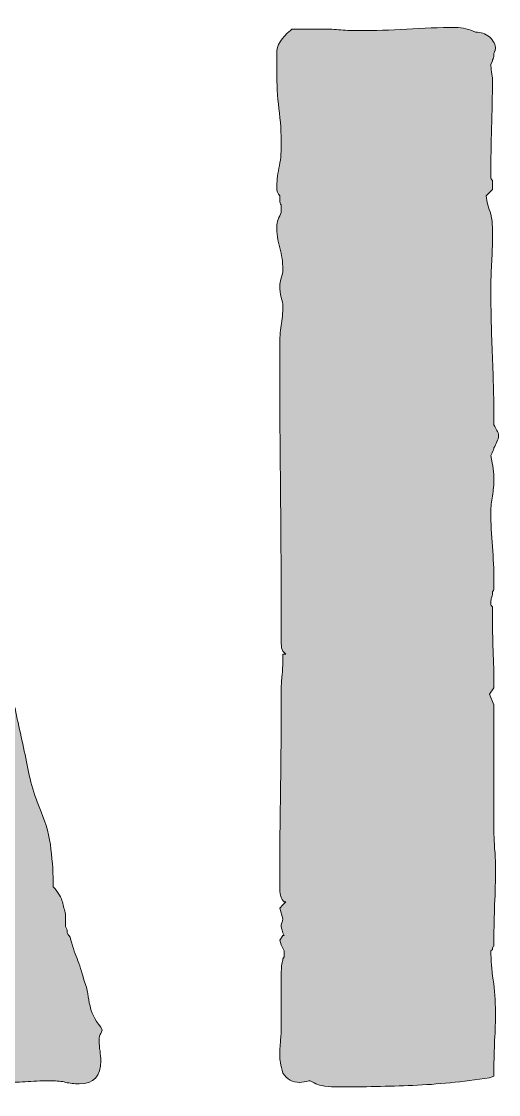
# Model space of a CAD drawing. Header units: inches. Extents: x 173 to 909, y -1034 to -46.
# Drawn here: x 419.1 to 491.1, y -1033.7 to -871.7 of the extents above; entities that cross this region are included whole.
import ezdxf

# ---------------------------------------------------------------- set-up
doc = ezdxf.new("R2010")
doc.units = ezdxf.units.IN
doc.header["$MEASUREMENT"] = 0
doc.layers.add('Layer 1', color=7, linetype='Continuous')

# ---------------------------------------------------------------- blocks, each defined once
blk = doc.blocks.new('block 3')
at = {"layer": 'Layer 1', "true_color": 0xff3c95}
h = blk.add_hatch(color=230, dxfattribs=at)
h.dxf.hatch_style = 2
edge = h.paths.add_edge_path()
edge.add_spline(control_points=[(293.58, -1028.85), (293.58, -1028.85), (294.28, -1028.15), (294.28, -1028.15), (294.74, -1028.15), (295.2, -1027.77), (295.66, -1027), (295.97, -1026.69), (296.27, -1026.54), (296.58, -1026.54), (296.58, -1026.54), (296.58, -1026.31), (296.58, -1026.31), (296.58, -1026.31), (296.58, -1026.08), (296.58, -1026.08), (296.58, -1025.77), (296.62, -1025.58), (296.7, -1025.5), (296.77, -1025.43), (296.81, -1025.23), (296.81, -1024.92), (296.81, -1024.46), (296.85, -1024.08), (296.93, -1023.77), (297, -1023.46), (297.04, -1023.23), (297.04, -1023.08), (297.51, -1021.08), (298, -1019.08), (298.54, -1017.08), (299.08, -1015.08), (299.58, -1013.16), (300.04, -1011.31), (300.35, -1010.55), (300.62, -1009.85), (300.85, -1009.24), (301.08, -1008.63), (301.27, -1007.93), (301.43, -1007.16), (301.73, -1006.39), (302, -1005.78), (302.24, -1005.32), (302.47, -1004.85), (302.66, -1004.24), (302.81, -1003.47), (303.58, -1000.09), (304.43, -996.78), (305.35, -993.55), (306.27, -990.32), (307.19, -987.17), (308.12, -984.09), (308.42, -982.86), (308.73, -981.67), (309.04, -980.51), (309.35, -979.36), (309.65, -978.17), (309.96, -976.94), (309.96, -976.94), (313.42, -966.79), (313.42, -966.79), (314.65, -962.33), (315.85, -957.95), (317, -953.64), (318.15, -949.33), (319.42, -945.03), (320.81, -940.72), (321.42, -939.03), (321.84, -937.41), (322.08, -935.87), (322.31, -934.34), (322.65, -932.8), (323.11, -931.26), (324.19, -928.65), (325.03, -925.8), (325.65, -922.72), (326.11, -921.19), (326.53, -919.73), (326.92, -918.34), (327.3, -916.96), (327.73, -915.73), (328.19, -914.65), (328.49, -914.04), (328.65, -913.58), (328.65, -913.27), (328.96, -912.96), (329.11, -912.65), (329.11, -912.34), (329.11, -912.04), (329.19, -911.73), (329.34, -911.42), (329.34, -909.88), (329.65, -908.5), (330.27, -907.27), (330.73, -906.81), (330.96, -906.27), (330.96, -905.65), (330.96, -904.58), (331.03, -903.81), (331.19, -903.35), (331.8, -900.73), (332.53, -898.23), (333.38, -895.85), (334.22, -893.47), (335.03, -890.97), (335.8, -888.35), (336.41, -886.2), (336.95, -884.12), (337.42, -882.12), (337.88, -880.12), (338.34, -878.2), (338.8, -876.35), (339.41, -874.66), (340.11, -873.66), (340.88, -873.35), (341.18, -873.2), (341.72, -873.12), (342.49, -873.12), (342.64, -872.97), (343.18, -872.89), (344.11, -872.89), (346.26, -872.74), (348.41, -872.51), (350.57, -872.2), (352.72, -871.89), (354.87, -871.74), (357.03, -871.74), (357.03, -871.74), (372.48, -871.74), (372.48, -871.74), (376.33, -871.74), (380.1, -871.97), (383.79, -872.43), (385.02, -872.59), (386.17, -872.63), (387.25, -872.55), (388.32, -872.47), (389.47, -872.43), (390.71, -872.43), (390.71, -872.43), (391.4, -872.43), (391.4, -872.43), (391.4, -872.43), (391.63, -873.35), (391.63, -873.35), (392.09, -874.89), (392.71, -876.58), (393.48, -878.43), (393.78, -879.35), (394.01, -880.31), (394.17, -881.31), (394.32, -882.32), (394.4, -883.2), (394.4, -883.97), (394.86, -886.73), (395.55, -889.43), (396.48, -892.04), (397.24, -893.89), (397.9, -895.73), (398.44, -897.58), (398.97, -899.42), (399.4, -901.42), (399.71, -903.58), (400.47, -907.58), (401.44, -911.58), (402.59, -915.57), (403.74, -919.57), (404.78, -923.57), (405.7, -927.57), (405.7, -927.57), (405.94, -928.49), (405.94, -928.49), (405.94, -928.49), (405.24, -928.72), (405.24, -928.72), (405.24, -928.72), (406.4, -929.41), (406.4, -929.41), (406.4, -929.41), (406.4, -929.88), (406.4, -929.88), (406.7, -930.95), (406.89, -931.95), (406.97, -932.88), (407.05, -933.8), (407.16, -934.8), (407.32, -935.87), (407.63, -937.11), (407.86, -938.18), (408.01, -939.1), (408.16, -940.03), (408.39, -940.95), (408.7, -941.87), (408.7, -941.87), (409.16, -942.56), (409.16, -942.56), (409.32, -943.03), (409.66, -944.22), (410.2, -946.14), (410.74, -948.07), (411.32, -950.14), (411.93, -952.37), (412.55, -954.6), (413.12, -956.64), (413.66, -958.48), (414.2, -960.33), (414.47, -961.41), (414.47, -961.71), (414.47, -963.25), (414.93, -964.48), (415.86, -965.4), (415.86, -965.4), (416.32, -965.64), (416.32, -965.64), (416.32, -965.64), (416.32, -966.1), (416.32, -966.1), (416.78, -968.86), (417.32, -971.63), (417.93, -974.4), (418.54, -977.17), (419.16, -980.02), (419.78, -982.94), (420.24, -985.71), (421.01, -988.4), (422.08, -991.01), (422.85, -992.86), (423.35, -994.74), (423.58, -996.66), (423.81, -998.59), (423.93, -1000.47), (423.93, -1002.32), (424.7, -1003.24), (425.16, -1004.01), (425.31, -1004.62), (425.46, -1005.24), (425.62, -1005.86), (425.78, -1006.47), (425.78, -1006.47), (425.78, -1008.31), (425.78, -1008.31), (425.93, -1008.63), (426.01, -1008.89), (426.01, -1009.12), (426.01, -1009.35), (426.16, -1009.62), (426.47, -1009.93), (426.77, -1011.16), (427.12, -1012.24), (427.51, -1013.16), (427.89, -1014.08), (428.23, -1015.16), (428.54, -1016.39), (428.85, -1017.16), (429.04, -1017.85), (429.12, -1018.46), (429.2, -1019.08), (429.31, -1019.7), (429.47, -1020.31), (429.62, -1021.23), (430.16, -1022.31), (431.08, -1023.54), (431.08, -1023.54), (431.31, -1024), (431.31, -1024), (431.31, -1024), (431.08, -1024.46), (431.08, -1024.46), (430.93, -1024.62), (430.85, -1025), (430.85, -1025.62), (430.85, -1026.08), (430.89, -1026.58), (430.97, -1027.12), (431.04, -1027.66), (431.08, -1028.15), (431.08, -1028.62), (431.08, -1030.92), (430, -1032.08), (427.85, -1032.08), (427.08, -1032.08), (426.39, -1032), (425.78, -1031.85), (425.16, -1031.69), (424.47, -1031.62), (423.7, -1031.62), (422.47, -1031.62), (421.28, -1031.65), (420.12, -1031.73), (418.97, -1031.81), (417.85, -1031.85), (416.78, -1031.85), (416.78, -1031.85), (411.01, -1031.85), (411.01, -1031.85), (410.09, -1031.85), (409.13, -1031.85), (408.13, -1031.85), (407.13, -1031.85), (406.24, -1032), (405.47, -1032.31), (405.47, -1032.31), (404.55, -1032.31), (404.55, -1032.31), (404.4, -1032.46), (404.16, -1032.54), (403.86, -1032.54), (401.09, -1032.54), (399.32, -1031.23), (398.55, -1028.62), (397.93, -1026.46), (397.48, -1024.39), (397.17, -1022.39), (396.86, -1020.39), (396.4, -1018.31), (395.78, -1016.16), (394.71, -1012.16), (393.59, -1008.24), (392.44, -1004.39), (391.29, -1000.55), (390.32, -996.55), (389.56, -992.4), (388.78, -992.24), (388.06, -992.17), (387.36, -992.17), (386.67, -992.17), (385.94, -992.17), (385.17, -992.17), (384.4, -992.32), (383.52, -992.4), (382.52, -992.4), (381.52, -992.4), (380.56, -992.4), (379.64, -992.4), (375.17, -992.4), (370.67, -992.32), (366.14, -992.17), (361.6, -992.01), (357.1, -991.94), (352.64, -991.94), (352.64, -991.94), (339.49, -991.94), (339.49, -991.94), (339.03, -993.17), (338.14, -995.86), (336.84, -1000.01), (335.53, -1004.16), (334.19, -1008.47), (332.8, -1012.93), (331.42, -1017.39), (330.22, -1021.46), (329.23, -1025.16), (328.22, -1028.85), (327.73, -1030.85), (327.73, -1031.15), (327.73, -1031.15), (327.73, -1031.85), (327.73, -1031.85), (327.73, -1031.85), (327.03, -1032.08), (327.03, -1032.08), (325.8, -1032.69), (324.57, -1033.08), (323.34, -1033.23), (322.11, -1033.38), (320.88, -1033.46), (319.65, -1033.46), (318.42, -1033.46), (317.19, -1033.42), (315.96, -1033.35), (314.73, -1033.27), (313.5, -1033.23), (312.27, -1033.23), (310.27, -1033.23), (308.27, -1033.31), (306.27, -1033.46), (304.27, -1033.61), (302.19, -1033.69), (300.04, -1033.69), (298.5, -1033.69), (297.35, -1033.23), (296.58, -1032.31), (296.27, -1032), (296.04, -1031.77), (295.89, -1031.62), (295.74, -1031.46), (295.58, -1031.31), (295.43, -1031.15), (294.81, -1030.54), (294.43, -1030.08), (294.28, -1029.77), (294.28, -1029.77), (293.58, -1028.85), (293.58, -1028.85)], knot_values=[0, 0, 0, 0, 1, 1, 1, 2, 2, 2, 3, 3, 3, 4, 4, 4, 5, 5, 5, 6, 6, 6, 7, 7, 7, 8, 8, 8, 9, 9, 9, 10, 10, 10, 11, 11, 11, 12, 12, 12, 13, 13, 13, 14, 14, 14, 15, 15, 15, 16, 16, 16, 17, 17, 17, 18, 18, 18, 19, 19, 19, 20, 20, 20, 21, 21, 21, 22, 22, 22, 23, 23, 23, 24, 24, 24, 25, 25, 25, 26, 26, 26, 27, 27, 27, 28, 28, 28, 29, 29, 29, 30, 30, 30, 31, 31, 31, 32, 32, 32, 33, 33, 33, 34, 34, 34, 35, 35, 35, 36, 36, 36, 37, 37, 37, 38, 38, 38, 39, 39, 39, 40, 40, 40, 41, 41, 41, 42, 42, 42, 43, 43, 43, 44, 44, 44, 45, 45, 45, 46, 46, 46, 47, 47, 47, 48, 48, 48, 49, 49, 49, 50, 50, 50, 51, 51, 51, 52, 52, 52, 53, 53, 53, 54, 54, 54, 55, 55, 55, 56, 56, 56, 57, 57, 57, 58, 58, 58, 59, 59, 59, 60, 60, 60, 61, 61, 61, 62, 62, 62, 63, 63, 63, 64, 64, 64, 65, 65, 65, 66, 66, 66, 67, 67, 67, 68, 68, 68, 69, 69, 69, 70, 70, 70, 71, 71, 71, 72, 72, 72, 73, 73, 73, 74, 74, 74, 75, 75, 75, 76, 76, 76, 77, 77, 77, 78, 78, 78, 79, 79, 79, 80, 80, 80, 81, 81, 81, 82, 82, 82, 83, 83, 83, 84, 84, 84, 85, 85, 85, 86, 86, 86, 87, 87, 87, 88, 88, 88, 89, 89, 89, 90, 90, 90, 91, 91, 91, 92, 92, 92, 93, 93, 93, 94, 94, 94, 95, 95, 95, 96, 96, 96, 97, 97, 97, 98, 98, 98, 99, 99, 99, 100, 100, 100, 101, 101, 101, 102, 102, 102, 103, 103, 103, 104, 104, 104, 105, 105, 105, 106, 106, 106, 107, 107, 107, 108, 108, 108, 109, 109, 109, 110, 110, 110, 111, 111, 111, 112, 112, 112, 113, 113, 113, 114, 114, 114, 115, 115, 115, 116, 116, 116, 117, 117, 117, 118, 118, 118, 119, 119, 119, 120, 120, 120, 121, 121, 121, 122, 122, 122, 123, 123, 123, 124, 124, 124, 125, 125, 125, 126, 126, 126, 127, 127, 127, 128, 128, 128, 129, 129, 129, 130, 130, 130, 131, 131, 131, 131], degree=3, periodic=1)
edge = h.paths.add_edge_path()
edge.add_spline(control_points=[(363.72, -903.11), (363.72, -903.11), (363.72, -904.04), (363.72, -904.04), (363.72, -905.42), (363.33, -907.23), (362.56, -909.46), (361.79, -911.69), (361.25, -913.42), (360.95, -914.65), (360.33, -916.34), (359.87, -918.07), (359.56, -919.84), (359.25, -921.61), (358.79, -923.34), (358.18, -925.03), (357.72, -926.26), (357.29, -927.42), (356.91, -928.49), (356.52, -929.57), (356.18, -930.72), (355.87, -931.95), (355.56, -933.03), (355.33, -934.07), (355.18, -935.07), (355.03, -936.07), (354.95, -937.18), (354.95, -938.41), (354.95, -938.87), (354.72, -939.33), (354.26, -939.8), (353.95, -940.41), (353.68, -940.92), (353.45, -941.3), (353.22, -941.68), (353.03, -942.1), (352.87, -942.56), (352.87, -943.18), (352.79, -943.64), (352.64, -943.95), (352.64, -944.41), (352.49, -945.1), (352.18, -946.03), (351.87, -946.49), (351.64, -947.03), (351.49, -947.64), (351.33, -948.26), (351.18, -948.87), (351.03, -949.49), (350.87, -949.95), (350.76, -950.49), (350.68, -951.1), (350.6, -951.72), (350.41, -952.41), (350.11, -953.18), (349.79, -954.56), (349.53, -955.91), (349.3, -957.21), (349.07, -958.52), (348.64, -959.72), (348.03, -960.79), (347.87, -961.1), (347.68, -961.41), (347.45, -961.71), (347.22, -962.02), (347.03, -962.33), (346.87, -962.63), (346.72, -963.1), (346.64, -963.64), (346.64, -964.25), (346.64, -964.25), (346.64, -965.64), (346.64, -965.64), (346.64, -965.64), (346.64, -966.33), (346.64, -966.33), (346.64, -966.48), (346.6, -966.64), (346.53, -966.79), (346.45, -966.94), (346.41, -967.1), (346.41, -967.25), (345.95, -967.87), (345.72, -968.48), (345.72, -969.1), (345.41, -969.56), (345.22, -969.98), (345.14, -970.36), (345.07, -970.75), (344.87, -971.17), (344.57, -971.63), (345.64, -971.79), (346.72, -971.9), (347.8, -971.98), (348.87, -972.06), (350.03, -972.1), (351.26, -972.1), (352.95, -972.1), (354.64, -972.06), (356.33, -971.98), (358.02, -971.9), (359.71, -971.86), (361.41, -971.86), (363.1, -971.71), (364.75, -971.63), (366.37, -971.63), (367.99, -971.63), (369.4, -971.63), (370.64, -971.63), (371.71, -971.79), (372.67, -971.9), (373.52, -971.98), (374.36, -972.06), (375.17, -972.25), (375.94, -972.55), (376.56, -972.25), (377.13, -972.1), (377.67, -972.1), (378.21, -972.1), (378.79, -972.02), (379.4, -971.86), (380.02, -971.86), (380.56, -971.9), (381.02, -971.98), (381.48, -972.06), (382.09, -972.1), (382.86, -972.1), (382.86, -972.1), (384.02, -972.1), (384.02, -972.1), (381.56, -959.64), (378.6, -947.41), (375.14, -935.41), (371.68, -923.42), (368.48, -911.27), (365.56, -898.96), (365.41, -899.12), (365.33, -899.27), (365.33, -899.42), (365.18, -900.35), (364.87, -901.19), (364.41, -901.96), (364.41, -901.96), (364.41, -902.42), (364.41, -902.42), (364.41, -902.42), (363.72, -903.11), (363.72, -903.11)], knot_values=[0, 0, 0, 0, 1, 1, 1, 2, 2, 2, 3, 3, 3, 4, 4, 4, 5, 5, 5, 6, 6, 6, 7, 7, 7, 8, 8, 8, 9, 9, 9, 10, 10, 10, 11, 11, 11, 12, 12, 12, 13, 13, 13, 14, 14, 14, 15, 15, 15, 16, 16, 16, 17, 17, 17, 18, 18, 18, 19, 19, 19, 20, 20, 20, 21, 21, 21, 22, 22, 22, 23, 23, 23, 24, 24, 24, 25, 25, 25, 26, 26, 26, 27, 27, 27, 28, 28, 28, 29, 29, 29, 30, 30, 30, 31, 31, 31, 32, 32, 32, 33, 33, 33, 34, 34, 34, 35, 35, 35, 36, 36, 36, 37, 37, 37, 38, 38, 38, 39, 39, 39, 40, 40, 40, 41, 41, 41, 42, 42, 42, 43, 43, 43, 44, 44, 44, 45, 45, 45, 46, 46, 46, 47, 47, 47, 48, 48, 48, 49, 49, 49, 49], degree=3, periodic=1)
h = blk.add_hatch(color=230, dxfattribs=at)
h.dxf.hatch_style = 2
edge = h.paths.add_edge_path()
edge.add_spline(control_points=[(458.07, -1010.39), (458.07, -1010.39), (458.53, -1009.7), (458.53, -1009.7), (458.53, -1009.7), (458.76, -1009.7), (458.76, -1009.7), (458.45, -1009.09), (458.3, -1008.63), (458.3, -1008.31), (458.3, -1008.01), (458.34, -1007.78), (458.42, -1007.62), (458.49, -1007.47), (458.53, -1007.32), (458.53, -1007.16), (458.53, -1007.16), (458.07, -1005.55), (458.07, -1005.55), (458.07, -1005.55), (458.53, -1005.08), (458.53, -1005.08), (458.53, -1005.08), (458.99, -1004.62), (458.99, -1004.62), (458.99, -1004.62), (458.76, -1004.62), (458.76, -1004.62), (458.3, -1004.16), (458.07, -1003.55), (458.07, -1002.78), (458.07, -997.7), (458.11, -992.67), (458.19, -987.67), (458.26, -982.67), (458.3, -977.63), (458.3, -972.55), (458.3, -971.79), (458.34, -971.06), (458.42, -970.36), (458.49, -969.67), (458.53, -969.02), (458.53, -968.4), (458.53, -968.4), (458.53, -967.25), (458.53, -967.25), (458.53, -967.25), (458.99, -967.25), (458.99, -967.25), (458.99, -967.25), (458.53, -966.79), (458.53, -966.79), (458.38, -966.48), (458.3, -966.1), (458.3, -965.64), (458.3, -957.95), (458.26, -950.41), (458.19, -943.03), (458.11, -935.64), (458.07, -928.19), (458.07, -920.65), (458.07, -919.57), (458.15, -918.57), (458.3, -917.65), (458.45, -916.73), (458.53, -915.73), (458.53, -914.65), (458.53, -914.34), (458.45, -913.92), (458.3, -913.38), (458.15, -912.84), (458.07, -912.27), (458.07, -911.65), (458.07, -911.34), (458.15, -910.96), (458.3, -910.5), (458.45, -910.04), (458.53, -909.57), (458.53, -909.11), (458.53, -908.04), (458.38, -906.96), (458.07, -905.88), (457.76, -904.81), (457.61, -903.73), (457.61, -902.65), (457.61, -902.35), (457.69, -902), (457.84, -901.61), (457.99, -901.23), (458.15, -900.89), (458.3, -900.58), (458.3, -900.58), (458.3, -900.12), (458.3, -900.12), (458.3, -900.12), (458.3, -899.42), (458.3, -899.42), (458.15, -899.27), (458.07, -899.04), (458.07, -898.73), (458.07, -898.73), (458.07, -898.04), (458.07, -898.04), (457.76, -897.73), (457.61, -897.35), (457.61, -896.89), (457.61, -895.96), (457.73, -894.96), (457.96, -893.89), (458.19, -892.81), (458.3, -891.66), (458.3, -890.43), (458.3, -888.58), (458.19, -886.73), (457.96, -884.89), (457.73, -883.04), (457.61, -881.2), (457.61, -879.35), (457.61, -879.35), (457.61, -877.74), (457.61, -877.74), (457.61, -877.74), (457.61, -876.58), (457.61, -876.58), (457.61, -875.35), (458.3, -874.2), (459.69, -873.12), (459.69, -873.12), (459.92, -872.89), (459.92, -872.89), (459.92, -872.89), (464.53, -872.89), (464.53, -872.89), (465.45, -872.89), (466.38, -872.93), (467.3, -873.01), (468.22, -873.09), (469.14, -873.12), (470.07, -873.12), (472.37, -873.12), (474.76, -873.05), (477.22, -872.89), (479.68, -872.74), (482.14, -872.66), (484.6, -872.66), (485.67, -872.66), (486.68, -872.89), (487.6, -873.35), (488.37, -873.35), (489.06, -873.58), (489.68, -874.05), (489.83, -874.2), (490.02, -874.43), (490.25, -874.74), (490.48, -875.05), (490.6, -875.35), (490.6, -875.66), (490.6, -875.97), (490.56, -876.16), (490.48, -876.24), (490.41, -876.32), (490.37, -876.51), (490.37, -876.81), (490.37, -877.13), (490.29, -877.36), (490.14, -877.51), (490.14, -877.51), (490.14, -877.74), (490.14, -877.74), (490.14, -877.74), (489.91, -878.2), (489.91, -878.2), (489.91, -878.51), (489.94, -878.89), (490.02, -879.35), (490.1, -879.81), (490.14, -880.2), (490.14, -880.51), (490.14, -882.97), (490.1, -885.39), (490.02, -887.77), (489.94, -890.16), (489.91, -892.58), (489.91, -895.04), (489.91, -895.04), (489.91, -895.27), (489.91, -895.27), (489.91, -895.43), (489.98, -895.58), (490.14, -895.73), (490.14, -895.73), (490.14, -895.96), (490.14, -895.96), (490.14, -895.96), (490.14, -896.65), (490.14, -896.65), (490.14, -896.65), (490.14, -897.12), (490.14, -897.12), (490.14, -897.12), (489.22, -898.04), (489.22, -898.04), (489.22, -898.5), (489.29, -898.96), (489.45, -899.42), (489.6, -899.88), (489.75, -900.35), (489.91, -900.81), (490.06, -901.58), (490.14, -902.23), (490.14, -902.77), (490.14, -903.31), (490.14, -903.96), (490.14, -904.73), (490.14, -905.96), (490.1, -907.19), (490.02, -908.42), (489.94, -909.65), (489.91, -910.88), (489.91, -912.11), (489.91, -915.5), (489.98, -918.88), (490.14, -922.26), (490.29, -925.65), (490.37, -929.03), (490.37, -932.41), (490.37, -932.41), (490.37, -932.64), (490.37, -932.64), (490.52, -932.95), (490.68, -933.22), (490.83, -933.45), (490.98, -933.68), (491.06, -933.95), (491.06, -934.26), (491.06, -934.57), (490.98, -934.88), (490.83, -935.18), (490.68, -935.49), (490.52, -935.8), (490.37, -936.11), (490.37, -936.26), (490.21, -936.65), (489.91, -937.26), (490.21, -938.8), (490.37, -939.95), (490.37, -940.72), (490.37, -941.64), (490.29, -942.53), (490.14, -943.37), (489.98, -944.22), (489.91, -945.03), (489.91, -945.8), (489.91, -947.49), (489.98, -949.22), (490.14, -950.98), (490.29, -952.76), (490.37, -954.49), (490.37, -956.18), (490.37, -956.18), (490.37, -957.1), (490.37, -957.1), (490.37, -957.41), (490.33, -957.6), (490.25, -957.68), (490.17, -957.75), (490.14, -957.87), (490.14, -958.02), (490.14, -958.33), (490.1, -958.56), (490.02, -958.71), (489.94, -958.87), (489.91, -959.1), (489.91, -959.41), (489.91, -959.41), (489.91, -959.64), (489.91, -959.64), (489.91, -959.79), (489.98, -959.95), (490.14, -960.1), (490.14, -960.1), (490.14, -960.56), (490.14, -960.56), (490.14, -960.56), (490.14, -961.25), (490.14, -961.25), (490.14, -963.1), (490.17, -964.91), (490.25, -966.67), (490.33, -968.44), (490.37, -970.17), (490.37, -971.86), (490.37, -971.86), (490.37, -972.32), (490.37, -972.32), (490.37, -972.32), (489.68, -973.25), (489.68, -973.25), (489.68, -973.25), (490.37, -974.86), (490.37, -974.86), (490.37, -974.86), (490.37, -975.09), (490.37, -975.09), (490.37, -975.09), (490.37, -981.32), (490.37, -981.32), (490.37, -981.32), (490.37, -993.78), (490.37, -993.78), (490.37, -994.7), (490.41, -995.63), (490.48, -996.55), (490.56, -997.47), (490.6, -998.47), (490.6, -999.55), (490.6, -1001.39), (490.56, -1003.2), (490.48, -1004.97), (490.41, -1006.74), (490.37, -1008.54), (490.37, -1010.39), (490.37, -1010.39), (490.37, -1011.31), (490.37, -1011.31), (490.21, -1011.31), (490.14, -1011.47), (490.14, -1011.78), (490.14, -1011.78), (489.91, -1012.01), (489.91, -1012.01), (489.91, -1013.39), (490.02, -1014.85), (490.25, -1016.39), (490.48, -1017.93), (490.6, -1019.54), (490.6, -1021.23), (490.6, -1022.62), (490.56, -1024.04), (490.48, -1025.5), (490.41, -1026.97), (490.37, -1028.47), (490.37, -1030), (490.37, -1030), (490.37, -1030.92), (490.37, -1030.92), (490.37, -1030.92), (489.68, -1031.15), (489.68, -1031.15), (485.67, -1031.77), (481.83, -1032.16), (478.14, -1032.31), (474.45, -1032.46), (470.68, -1032.54), (466.84, -1032.54), (466.22, -1032.54), (465.57, -1032.5), (464.88, -1032.42), (464.19, -1032.35), (463.45, -1032.08), (462.68, -1031.62), (462.68, -1031.62), (462.45, -1031.62), (462.45, -1031.62), (461.99, -1031.77), (461.53, -1031.85), (461.07, -1031.85), (459.99, -1031.85), (459.15, -1031.38), (458.53, -1030.46), (458.22, -1029.23), (458.07, -1028.38), (458.07, -1027.92), (458.07, -1027.16), (458.11, -1026.35), (458.19, -1025.5), (458.26, -1024.66), (458.3, -1024.08), (458.3, -1023.77), (458.3, -1023.77), (458.3, -1015.47), (458.3, -1015.47), (458.3, -1014.54), (458.38, -1013.85), (458.53, -1013.39), (458.53, -1013.24), (458.57, -1013.12), (458.65, -1013.04), (458.72, -1012.97), (458.76, -1012.85), (458.76, -1012.7), (458.76, -1012.7), (458.76, -1012.24), (458.76, -1012.24), (458.76, -1012.24), (458.76, -1012.01), (458.76, -1012.01), (458.76, -1012.01), (458.3, -1011.08), (458.3, -1011.08), (458.3, -1011.08), (458.07, -1010.39), (458.07, -1010.39)], knot_values=[0, 0, 0, 0, 1, 1, 1, 2, 2, 2, 3, 3, 3, 4, 4, 4, 5, 5, 5, 6, 6, 6, 7, 7, 7, 8, 8, 8, 9, 9, 9, 10, 10, 10, 11, 11, 11, 12, 12, 12, 13, 13, 13, 14, 14, 14, 15, 15, 15, 16, 16, 16, 17, 17, 17, 18, 18, 18, 19, 19, 19, 20, 20, 20, 21, 21, 21, 22, 22, 22, 23, 23, 23, 24, 24, 24, 25, 25, 25, 26, 26, 26, 27, 27, 27, 28, 28, 28, 29, 29, 29, 30, 30, 30, 31, 31, 31, 32, 32, 32, 33, 33, 33, 34, 34, 34, 35, 35, 35, 36, 36, 36, 37, 37, 37, 38, 38, 38, 39, 39, 39, 40, 40, 40, 41, 41, 41, 42, 42, 42, 43, 43, 43, 44, 44, 44, 45, 45, 45, 46, 46, 46, 47, 47, 47, 48, 48, 48, 49, 49, 49, 50, 50, 50, 51, 51, 51, 52, 52, 52, 53, 53, 53, 54, 54, 54, 55, 55, 55, 56, 56, 56, 57, 57, 57, 58, 58, 58, 59, 59, 59, 60, 60, 60, 61, 61, 61, 62, 62, 62, 63, 63, 63, 64, 64, 64, 65, 65, 65, 66, 66, 66, 67, 67, 67, 68, 68, 68, 69, 69, 69, 70, 70, 70, 71, 71, 71, 72, 72, 72, 73, 73, 73, 74, 74, 74, 75, 75, 75, 76, 76, 76, 77, 77, 77, 78, 78, 78, 79, 79, 79, 80, 80, 80, 81, 81, 81, 82, 82, 82, 83, 83, 83, 84, 84, 84, 85, 85, 85, 86, 86, 86, 87, 87, 87, 88, 88, 88, 89, 89, 89, 90, 90, 90, 91, 91, 91, 92, 92, 92, 93, 93, 93, 94, 94, 94, 95, 95, 95, 96, 96, 96, 97, 97, 97, 98, 98, 98, 99, 99, 99, 100, 100, 100, 101, 101, 101, 102, 102, 102, 103, 103, 103, 104, 104, 104, 105, 105, 105, 106, 106, 106, 107, 107, 107, 108, 108, 108, 109, 109, 109, 110, 110, 110, 111, 111, 111, 112, 112, 112, 113, 113, 113, 114, 114, 114, 115, 115, 115, 116, 116, 116, 117, 117, 117, 118, 118, 118, 119, 119, 119, 120, 120, 120, 121, 121, 121, 122, 122, 122, 123, 123, 123, 124, 124, 124, 125, 125, 125, 126, 126, 126, 127, 127, 127, 128, 128, 128, 129, 129, 129, 130, 130, 130, 131, 131, 131, 132, 132, 132, 133, 133, 133, 134, 134, 134, 134], degree=3, periodic=1)
at = {"layer": 'Layer 1', "lineweight": 0}
for points, knots in [([(293.58, -1028.85), (293.58, -1028.85), (294.28, -1028.15), (294.28, -1028.15), (294.74, -1028.15), (295.2, -1027.77), (295.66, -1027), (295.97, -1026.69), (296.27, -1026.54), (296.58, -1026.54), (296.58, -1026.54), (296.58, -1026.31), (296.58, -1026.31), (296.58, -1026.31), (296.58, -1026.08), (296.58, -1026.08), (296.58, -1025.77), (296.62, -1025.58), (296.7, -1025.5), (296.77, -1025.43), (296.81, -1025.23), (296.81, -1024.92), (296.81, -1024.46), (296.85, -1024.08), (296.93, -1023.77), (297, -1023.46), (297.04, -1023.23), (297.04, -1023.08), (297.51, -1021.08), (298, -1019.08), (298.54, -1017.08), (299.08, -1015.08), (299.58, -1013.16), (300.04, -1011.31), (300.35, -1010.55), (300.62, -1009.85), (300.85, -1009.24), (301.08, -1008.63), (301.27, -1007.93), (301.43, -1007.16), (301.73, -1006.39), (302, -1005.78), (302.24, -1005.32), (302.47, -1004.85), (302.66, -1004.24), (302.81, -1003.47), (303.58, -1000.09), (304.43, -996.78), (305.35, -993.55), (306.27, -990.32), (307.19, -987.17), (308.12, -984.09), (308.42, -982.86), (308.73, -981.67), (309.04, -980.51), (309.35, -979.36), (309.65, -978.17), (309.96, -976.94), (309.96, -976.94), (313.42, -966.79), (313.42, -966.79), (314.65, -962.33), (315.85, -957.95), (317, -953.64), (318.15, -949.33), (319.42, -945.03), (320.81, -940.72), (321.42, -939.03), (321.84, -937.41), (322.08, -935.87), (322.31, -934.34), (322.65, -932.8), (323.11, -931.26), (324.19, -928.65), (325.03, -925.8), (325.65, -922.72), (326.11, -921.19), (326.53, -919.73), (326.92, -918.34), (327.3, -916.96), (327.73, -915.73), (328.19, -914.65), (328.49, -914.04), (328.65, -913.58), (328.65, -913.27), (328.96, -912.96), (329.11, -912.65), (329.11, -912.34), (329.11, -912.04), (329.19, -911.73), (329.34, -911.42), (329.34, -909.88), (329.65, -908.5), (330.27, -907.27), (330.73, -906.81), (330.96, -906.27), (330.96, -905.65), (330.96, -904.58), (331.03, -903.81), (331.19, -903.35), (331.8, -900.73), (332.53, -898.23), (333.38, -895.85), (334.22, -893.47), (335.03, -890.97), (335.8, -888.35), (336.41, -886.2), (336.95, -884.12), (337.42, -882.12), (337.88, -880.12), (338.34, -878.2), (338.8, -876.35), (339.41, -874.66), (340.11, -873.66), (340.88, -873.35), (341.18, -873.2), (341.72, -873.12), (342.49, -873.12), (342.64, -872.97), (343.18, -872.89), (344.11, -872.89), (346.26, -872.74), (348.41, -872.51), (350.57, -872.2), (352.72, -871.89), (354.87, -871.74), (357.03, -871.74), (357.03, -871.74), (372.48, -871.74), (372.48, -871.74), (376.33, -871.74), (380.1, -871.97), (383.79, -872.43), (385.02, -872.59), (386.17, -872.63), (387.25, -872.55), (388.32, -872.47), (389.47, -872.43), (390.71, -872.43), (390.71, -872.43), (391.4, -872.43), (391.4, -872.43), (391.4, -872.43), (391.63, -873.35), (391.63, -873.35), (392.09, -874.89), (392.71, -876.58), (393.48, -878.43), (393.78, -879.35), (394.01, -880.31), (394.17, -881.31), (394.32, -882.32), (394.4, -883.2), (394.4, -883.97), (394.86, -886.73), (395.55, -889.43), (396.48, -892.04), (397.24, -893.89), (397.9, -895.73), (398.44, -897.58), (398.97, -899.42), (399.4, -901.42), (399.71, -903.58), (400.47, -907.58), (401.44, -911.58), (402.59, -915.57), (403.74, -919.57), (404.78, -923.57), (405.7, -927.57), (405.7, -927.57), (405.94, -928.49), (405.94, -928.49), (405.94, -928.49), (405.24, -928.72), (405.24, -928.72), (405.24, -928.72), (406.4, -929.41), (406.4, -929.41), (406.4, -929.41), (406.4, -929.88), (406.4, -929.88), (406.7, -930.95), (406.89, -931.95), (406.97, -932.88), (407.05, -933.8), (407.16, -934.8), (407.32, -935.87), (407.63, -937.11), (407.86, -938.18), (408.01, -939.1), (408.16, -940.03), (408.39, -940.95), (408.7, -941.87), (408.7, -941.87), (409.16, -942.56), (409.16, -942.56), (409.32, -943.03), (409.66, -944.22), (410.2, -946.14), (410.74, -948.07), (411.32, -950.14), (411.93, -952.37), (412.55, -954.6), (413.12, -956.64), (413.66, -958.48), (414.2, -960.33), (414.47, -961.41), (414.47, -961.71), (414.47, -963.25), (414.93, -964.48), (415.86, -965.4), (415.86, -965.4), (416.32, -965.64), (416.32, -965.64), (416.32, -965.64), (416.32, -966.1), (416.32, -966.1), (416.78, -968.86), (417.32, -971.63), (417.93, -974.4), (418.54, -977.17), (419.16, -980.02), (419.78, -982.94), (420.24, -985.71), (421.01, -988.4), (422.08, -991.01), (422.85, -992.86), (423.35, -994.74), (423.58, -996.66), (423.81, -998.59), (423.93, -1000.47), (423.93, -1002.32), (424.7, -1003.24), (425.16, -1004.01), (425.31, -1004.62), (425.46, -1005.24), (425.62, -1005.86), (425.78, -1006.47), (425.78, -1006.47), (425.78, -1008.31), (425.78, -1008.31), (425.93, -1008.63), (426.01, -1008.89), (426.01, -1009.12), (426.01, -1009.35), (426.16, -1009.62), (426.47, -1009.93), (426.77, -1011.16), (427.12, -1012.24), (427.51, -1013.16), (427.89, -1014.08), (428.23, -1015.16), (428.54, -1016.39), (428.85, -1017.16), (429.04, -1017.85), (429.12, -1018.46), (429.2, -1019.08), (429.31, -1019.7), (429.47, -1020.31), (429.62, -1021.23), (430.16, -1022.31), (431.08, -1023.54), (431.08, -1023.54), (431.31, -1024), (431.31, -1024), (431.31, -1024), (431.08, -1024.46), (431.08, -1024.46), (430.93, -1024.62), (430.85, -1025), (430.85, -1025.62), (430.85, -1026.08), (430.89, -1026.58), (430.97, -1027.12), (431.04, -1027.66), (431.08, -1028.15), (431.08, -1028.62), (431.08, -1030.92), (430, -1032.08), (427.85, -1032.08), (427.08, -1032.08), (426.39, -1032), (425.78, -1031.85), (425.16, -1031.69), (424.47, -1031.62), (423.7, -1031.62), (422.47, -1031.62), (421.28, -1031.65), (420.12, -1031.73), (418.97, -1031.81), (417.85, -1031.85), (416.78, -1031.85), (416.78, -1031.85), (411.01, -1031.85), (411.01, -1031.85), (410.09, -1031.85), (409.13, -1031.85), (408.13, -1031.85), (407.13, -1031.85), (406.24, -1032), (405.47, -1032.31), (405.47, -1032.31), (404.55, -1032.31), (404.55, -1032.31), (404.4, -1032.46), (404.16, -1032.54), (403.86, -1032.54), (401.09, -1032.54), (399.32, -1031.23), (398.55, -1028.62), (397.93, -1026.46), (397.48, -1024.39), (397.17, -1022.39), (396.86, -1020.39), (396.4, -1018.31), (395.78, -1016.16), (394.71, -1012.16), (393.59, -1008.24), (392.44, -1004.39), (391.29, -1000.55), (390.32, -996.55), (389.56, -992.4), (388.78, -992.24), (388.06, -992.17), (387.36, -992.17), (386.67, -992.17), (385.94, -992.17), (385.17, -992.17), (384.4, -992.32), (383.52, -992.4), (382.52, -992.4), (381.52, -992.4), (380.56, -992.4), (379.64, -992.4), (375.17, -992.4), (370.67, -992.32), (366.14, -992.17), (361.6, -992.01), (357.1, -991.94), (352.64, -991.94), (352.64, -991.94), (339.49, -991.94), (339.49, -991.94), (339.03, -993.17), (338.14, -995.86), (336.84, -1000.01), (335.53, -1004.16), (334.19, -1008.47), (332.8, -1012.93), (331.42, -1017.39), (330.22, -1021.46), (329.23, -1025.16), (328.22, -1028.85), (327.73, -1030.85), (327.73, -1031.15), (327.73, -1031.15), (327.73, -1031.85), (327.73, -1031.85), (327.73, -1031.85), (327.03, -1032.08), (327.03, -1032.08), (325.8, -1032.69), (324.57, -1033.08), (323.34, -1033.23), (322.11, -1033.38), (320.88, -1033.46), (319.65, -1033.46), (318.42, -1033.46), (317.19, -1033.42), (315.96, -1033.35), (314.73, -1033.27), (313.5, -1033.23), (312.27, -1033.23), (310.27, -1033.23), (308.27, -1033.31), (306.27, -1033.46), (304.27, -1033.61), (302.19, -1033.69), (300.04, -1033.69), (298.5, -1033.69), (297.35, -1033.23), (296.58, -1032.31), (296.27, -1032), (296.04, -1031.77), (295.89, -1031.62), (295.74, -1031.46), (295.58, -1031.31), (295.43, -1031.15), (294.81, -1030.54), (294.43, -1030.08), (294.28, -1029.77), (294.28, -1029.77), (293.58, -1028.85), (293.58, -1028.85)], [0, 0, 0, 0, 1, 1, 1, 2, 2, 2, 3, 3, 3, 4, 4, 4, 5, 5, 5, 6, 6, 6, 7, 7, 7, 8, 8, 8, 9, 9, 9, 10, 10, 10, 11, 11, 11, 12, 12, 12, 13, 13, 13, 14, 14, 14, 15, 15, 15, 16, 16, 16, 17, 17, 17, 18, 18, 18, 19, 19, 19, 20, 20, 20, 21, 21, 21, 22, 22, 22, 23, 23, 23, 24, 24, 24, 25, 25, 25, 26, 26, 26, 27, 27, 27, 28, 28, 28, 29, 29, 29, 30, 30, 30, 31, 31, 31, 32, 32, 32, 33, 33, 33, 34, 34, 34, 35, 35, 35, 36, 36, 36, 37, 37, 37, 38, 38, 38, 39, 39, 39, 40, 40, 40, 41, 41, 41, 42, 42, 42, 43, 43, 43, 44, 44, 44, 45, 45, 45, 46, 46, 46, 47, 47, 47, 48, 48, 48, 49, 49, 49, 50, 50, 50, 51, 51, 51, 52, 52, 52, 53, 53, 53, 54, 54, 54, 55, 55, 55, 56, 56, 56, 57, 57, 57, 58, 58, 58, 59, 59, 59, 60, 60, 60, 61, 61, 61, 62, 62, 62, 63, 63, 63, 64, 64, 64, 65, 65, 65, 66, 66, 66, 67, 67, 67, 68, 68, 68, 69, 69, 69, 70, 70, 70, 71, 71, 71, 72, 72, 72, 73, 73, 73, 74, 74, 74, 75, 75, 75, 76, 76, 76, 77, 77, 77, 78, 78, 78, 79, 79, 79, 80, 80, 80, 81, 81, 81, 82, 82, 82, 83, 83, 83, 84, 84, 84, 85, 85, 85, 86, 86, 86, 87, 87, 87, 88, 88, 88, 89, 89, 89, 90, 90, 90, 91, 91, 91, 92, 92, 92, 93, 93, 93, 94, 94, 94, 95, 95, 95, 96, 96, 96, 97, 97, 97, 98, 98, 98, 99, 99, 99, 100, 100, 100, 101, 101, 101, 102, 102, 102, 103, 103, 103, 104, 104, 104, 105, 105, 105, 106, 106, 106, 107, 107, 107, 108, 108, 108, 109, 109, 109, 110, 110, 110, 111, 111, 111, 112, 112, 112, 113, 113, 113, 114, 114, 114, 115, 115, 115, 116, 116, 116, 117, 117, 117, 118, 118, 118, 119, 119, 119, 120, 120, 120, 121, 121, 121, 122, 122, 122, 123, 123, 123, 124, 124, 124, 125, 125, 125, 126, 126, 126, 127, 127, 127, 128, 128, 128, 129, 129, 129, 130, 130, 130, 131, 131, 131, 131]), ([(458.07, -1010.39), (458.07, -1010.39), (458.53, -1009.7), (458.53, -1009.7), (458.53, -1009.7), (458.76, -1009.7), (458.76, -1009.7), (458.45, -1009.09), (458.3, -1008.63), (458.3, -1008.31), (458.3, -1008.01), (458.34, -1007.78), (458.42, -1007.62), (458.49, -1007.47), (458.53, -1007.32), (458.53, -1007.16), (458.53, -1007.16), (458.07, -1005.55), (458.07, -1005.55), (458.07, -1005.55), (458.53, -1005.08), (458.53, -1005.08), (458.53, -1005.08), (458.99, -1004.62), (458.99, -1004.62), (458.99, -1004.62), (458.76, -1004.62), (458.76, -1004.62), (458.3, -1004.16), (458.07, -1003.55), (458.07, -1002.78), (458.07, -997.7), (458.11, -992.67), (458.19, -987.67), (458.26, -982.67), (458.3, -977.63), (458.3, -972.55), (458.3, -971.79), (458.34, -971.06), (458.42, -970.36), (458.49, -969.67), (458.53, -969.02), (458.53, -968.4), (458.53, -968.4), (458.53, -967.25), (458.53, -967.25), (458.53, -967.25), (458.99, -967.25), (458.99, -967.25), (458.99, -967.25), (458.53, -966.79), (458.53, -966.79), (458.38, -966.48), (458.3, -966.1), (458.3, -965.64), (458.3, -957.95), (458.26, -950.41), (458.19, -943.03), (458.11, -935.64), (458.07, -928.19), (458.07, -920.65), (458.07, -919.57), (458.15, -918.57), (458.3, -917.65), (458.45, -916.73), (458.53, -915.73), (458.53, -914.65), (458.53, -914.34), (458.45, -913.92), (458.3, -913.38), (458.15, -912.84), (458.07, -912.27), (458.07, -911.65), (458.07, -911.34), (458.15, -910.96), (458.3, -910.5), (458.45, -910.04), (458.53, -909.57), (458.53, -909.11), (458.53, -908.04), (458.38, -906.96), (458.07, -905.88), (457.76, -904.81), (457.61, -903.73), (457.61, -902.65), (457.61, -902.35), (457.69, -902), (457.84, -901.61), (457.99, -901.23), (458.15, -900.89), (458.3, -900.58), (458.3, -900.58), (458.3, -900.12), (458.3, -900.12), (458.3, -900.12), (458.3, -899.42), (458.3, -899.42), (458.15, -899.27), (458.07, -899.04), (458.07, -898.73), (458.07, -898.73), (458.07, -898.04), (458.07, -898.04), (457.76, -897.73), (457.61, -897.35), (457.61, -896.89), (457.61, -895.96), (457.73, -894.96), (457.96, -893.89), (458.19, -892.81), (458.3, -891.66), (458.3, -890.43), (458.3, -888.58), (458.19, -886.73), (457.96, -884.89), (457.73, -883.04), (457.61, -881.2), (457.61, -879.35), (457.61, -879.35), (457.61, -877.74), (457.61, -877.74), (457.61, -877.74), (457.61, -876.58), (457.61, -876.58), (457.61, -875.35), (458.3, -874.2), (459.69, -873.12), (459.69, -873.12), (459.92, -872.89), (459.92, -872.89), (459.92, -872.89), (464.53, -872.89), (464.53, -872.89), (465.45, -872.89), (466.38, -872.93), (467.3, -873.01), (468.22, -873.09), (469.14, -873.12), (470.07, -873.12), (472.37, -873.12), (474.76, -873.05), (477.22, -872.89), (479.68, -872.74), (482.14, -872.66), (484.6, -872.66), (485.67, -872.66), (486.68, -872.89), (487.6, -873.35), (488.37, -873.35), (489.06, -873.58), (489.68, -874.05), (489.83, -874.2), (490.02, -874.43), (490.25, -874.74), (490.48, -875.05), (490.6, -875.35), (490.6, -875.66), (490.6, -875.97), (490.56, -876.16), (490.48, -876.24), (490.41, -876.32), (490.37, -876.51), (490.37, -876.81), (490.37, -877.13), (490.29, -877.36), (490.14, -877.51), (490.14, -877.51), (490.14, -877.74), (490.14, -877.74), (490.14, -877.74), (489.91, -878.2), (489.91, -878.2), (489.91, -878.51), (489.94, -878.89), (490.02, -879.35), (490.1, -879.81), (490.14, -880.2), (490.14, -880.51), (490.14, -882.97), (490.1, -885.39), (490.02, -887.77), (489.94, -890.16), (489.91, -892.58), (489.91, -895.04), (489.91, -895.04), (489.91, -895.27), (489.91, -895.27), (489.91, -895.43), (489.98, -895.58), (490.14, -895.73), (490.14, -895.73), (490.14, -895.96), (490.14, -895.96), (490.14, -895.96), (490.14, -896.65), (490.14, -896.65), (490.14, -896.65), (490.14, -897.12), (490.14, -897.12), (490.14, -897.12), (489.22, -898.04), (489.22, -898.04), (489.22, -898.5), (489.29, -898.96), (489.45, -899.42), (489.6, -899.88), (489.75, -900.35), (489.91, -900.81), (490.06, -901.58), (490.14, -902.23), (490.14, -902.77), (490.14, -903.31), (490.14, -903.96), (490.14, -904.73), (490.14, -905.96), (490.1, -907.19), (490.02, -908.42), (489.94, -909.65), (489.91, -910.88), (489.91, -912.11), (489.91, -915.5), (489.98, -918.88), (490.14, -922.26), (490.29, -925.65), (490.37, -929.03), (490.37, -932.41), (490.37, -932.41), (490.37, -932.64), (490.37, -932.64), (490.52, -932.95), (490.68, -933.22), (490.83, -933.45), (490.98, -933.68), (491.06, -933.95), (491.06, -934.26), (491.06, -934.57), (490.98, -934.88), (490.83, -935.18), (490.68, -935.49), (490.52, -935.8), (490.37, -936.11), (490.37, -936.26), (490.21, -936.65), (489.91, -937.26), (490.21, -938.8), (490.37, -939.95), (490.37, -940.72), (490.37, -941.64), (490.29, -942.53), (490.14, -943.37), (489.98, -944.22), (489.91, -945.03), (489.91, -945.8), (489.91, -947.49), (489.98, -949.22), (490.14, -950.98), (490.29, -952.76), (490.37, -954.49), (490.37, -956.18), (490.37, -956.18), (490.37, -957.1), (490.37, -957.1), (490.37, -957.41), (490.33, -957.6), (490.25, -957.68), (490.17, -957.75), (490.14, -957.87), (490.14, -958.02), (490.14, -958.33), (490.1, -958.56), (490.02, -958.71), (489.94, -958.87), (489.91, -959.1), (489.91, -959.41), (489.91, -959.41), (489.91, -959.64), (489.91, -959.64), (489.91, -959.79), (489.98, -959.95), (490.14, -960.1), (490.14, -960.1), (490.14, -960.56), (490.14, -960.56), (490.14, -960.56), (490.14, -961.25), (490.14, -961.25), (490.14, -963.1), (490.17, -964.91), (490.25, -966.67), (490.33, -968.44), (490.37, -970.17), (490.37, -971.86), (490.37, -971.86), (490.37, -972.32), (490.37, -972.32), (490.37, -972.32), (489.68, -973.25), (489.68, -973.25), (489.68, -973.25), (490.37, -974.86), (490.37, -974.86), (490.37, -974.86), (490.37, -975.09), (490.37, -975.09), (490.37, -975.09), (490.37, -981.32), (490.37, -981.32), (490.37, -981.32), (490.37, -993.78), (490.37, -993.78), (490.37, -994.7), (490.41, -995.63), (490.48, -996.55), (490.56, -997.47), (490.6, -998.47), (490.6, -999.55), (490.6, -1001.39), (490.56, -1003.2), (490.48, -1004.97), (490.41, -1006.74), (490.37, -1008.54), (490.37, -1010.39), (490.37, -1010.39), (490.37, -1011.31), (490.37, -1011.31), (490.21, -1011.31), (490.14, -1011.47), (490.14, -1011.78), (490.14, -1011.78), (489.91, -1012.01), (489.91, -1012.01), (489.91, -1013.39), (490.02, -1014.85), (490.25, -1016.39), (490.48, -1017.93), (490.6, -1019.54), (490.6, -1021.23), (490.6, -1022.62), (490.56, -1024.04), (490.48, -1025.5), (490.41, -1026.97), (490.37, -1028.47), (490.37, -1030), (490.37, -1030), (490.37, -1030.92), (490.37, -1030.92), (490.37, -1030.92), (489.68, -1031.15), (489.68, -1031.15), (485.67, -1031.77), (481.83, -1032.16), (478.14, -1032.31), (474.45, -1032.46), (470.68, -1032.54), (466.84, -1032.54), (466.22, -1032.54), (465.57, -1032.5), (464.88, -1032.42), (464.19, -1032.35), (463.45, -1032.08), (462.68, -1031.62), (462.68, -1031.62), (462.45, -1031.62), (462.45, -1031.62), (461.99, -1031.77), (461.53, -1031.85), (461.07, -1031.85), (459.99, -1031.85), (459.15, -1031.38), (458.53, -1030.46), (458.22, -1029.23), (458.07, -1028.38), (458.07, -1027.92), (458.07, -1027.16), (458.11, -1026.35), (458.19, -1025.5), (458.26, -1024.66), (458.3, -1024.08), (458.3, -1023.77), (458.3, -1023.77), (458.3, -1015.47), (458.3, -1015.47), (458.3, -1014.54), (458.38, -1013.85), (458.53, -1013.39), (458.53, -1013.24), (458.57, -1013.12), (458.65, -1013.04), (458.72, -1012.97), (458.76, -1012.85), (458.76, -1012.7), (458.76, -1012.7), (458.76, -1012.24), (458.76, -1012.24), (458.76, -1012.24), (458.76, -1012.01), (458.76, -1012.01), (458.76, -1012.01), (458.3, -1011.08), (458.3, -1011.08), (458.3, -1011.08), (458.07, -1010.39), (458.07, -1010.39)], [0, 0, 0, 0, 1, 1, 1, 2, 2, 2, 3, 3, 3, 4, 4, 4, 5, 5, 5, 6, 6, 6, 7, 7, 7, 8, 8, 8, 9, 9, 9, 10, 10, 10, 11, 11, 11, 12, 12, 12, 13, 13, 13, 14, 14, 14, 15, 15, 15, 16, 16, 16, 17, 17, 17, 18, 18, 18, 19, 19, 19, 20, 20, 20, 21, 21, 21, 22, 22, 22, 23, 23, 23, 24, 24, 24, 25, 25, 25, 26, 26, 26, 27, 27, 27, 28, 28, 28, 29, 29, 29, 30, 30, 30, 31, 31, 31, 32, 32, 32, 33, 33, 33, 34, 34, 34, 35, 35, 35, 36, 36, 36, 37, 37, 37, 38, 38, 38, 39, 39, 39, 40, 40, 40, 41, 41, 41, 42, 42, 42, 43, 43, 43, 44, 44, 44, 45, 45, 45, 46, 46, 46, 47, 47, 47, 48, 48, 48, 49, 49, 49, 50, 50, 50, 51, 51, 51, 52, 52, 52, 53, 53, 53, 54, 54, 54, 55, 55, 55, 56, 56, 56, 57, 57, 57, 58, 58, 58, 59, 59, 59, 60, 60, 60, 61, 61, 61, 62, 62, 62, 63, 63, 63, 64, 64, 64, 65, 65, 65, 66, 66, 66, 67, 67, 67, 68, 68, 68, 69, 69, 69, 70, 70, 70, 71, 71, 71, 72, 72, 72, 73, 73, 73, 74, 74, 74, 75, 75, 75, 76, 76, 76, 77, 77, 77, 78, 78, 78, 79, 79, 79, 80, 80, 80, 81, 81, 81, 82, 82, 82, 83, 83, 83, 84, 84, 84, 85, 85, 85, 86, 86, 86, 87, 87, 87, 88, 88, 88, 89, 89, 89, 90, 90, 90, 91, 91, 91, 92, 92, 92, 93, 93, 93, 94, 94, 94, 95, 95, 95, 96, 96, 96, 97, 97, 97, 98, 98, 98, 99, 99, 99, 100, 100, 100, 101, 101, 101, 102, 102, 102, 103, 103, 103, 104, 104, 104, 105, 105, 105, 106, 106, 106, 107, 107, 107, 108, 108, 108, 109, 109, 109, 110, 110, 110, 111, 111, 111, 112, 112, 112, 113, 113, 113, 114, 114, 114, 115, 115, 115, 116, 116, 116, 117, 117, 117, 118, 118, 118, 119, 119, 119, 120, 120, 120, 121, 121, 121, 122, 122, 122, 123, 123, 123, 124, 124, 124, 125, 125, 125, 126, 126, 126, 127, 127, 127, 128, 128, 128, 129, 129, 129, 130, 130, 130, 131, 131, 131, 132, 132, 132, 133, 133, 133, 134, 134, 134, 134])]:
    blk.add_open_spline(points, degree=3, knots=knots, dxfattribs=at)
blk = doc.blocks.new('block 2')
at = {"layer": 'Layer 1'}
blk.add_blockref('block 3', (0, 0), dxfattribs=at)

msp = doc.modelspace()

# ---------------------------------------------------------------- block references
at = {"layer": 'Layer 1'}
msp.add_blockref('block 2', (0, 0), dxfattribs=at)

doc.saveas('drawing.dxf')
